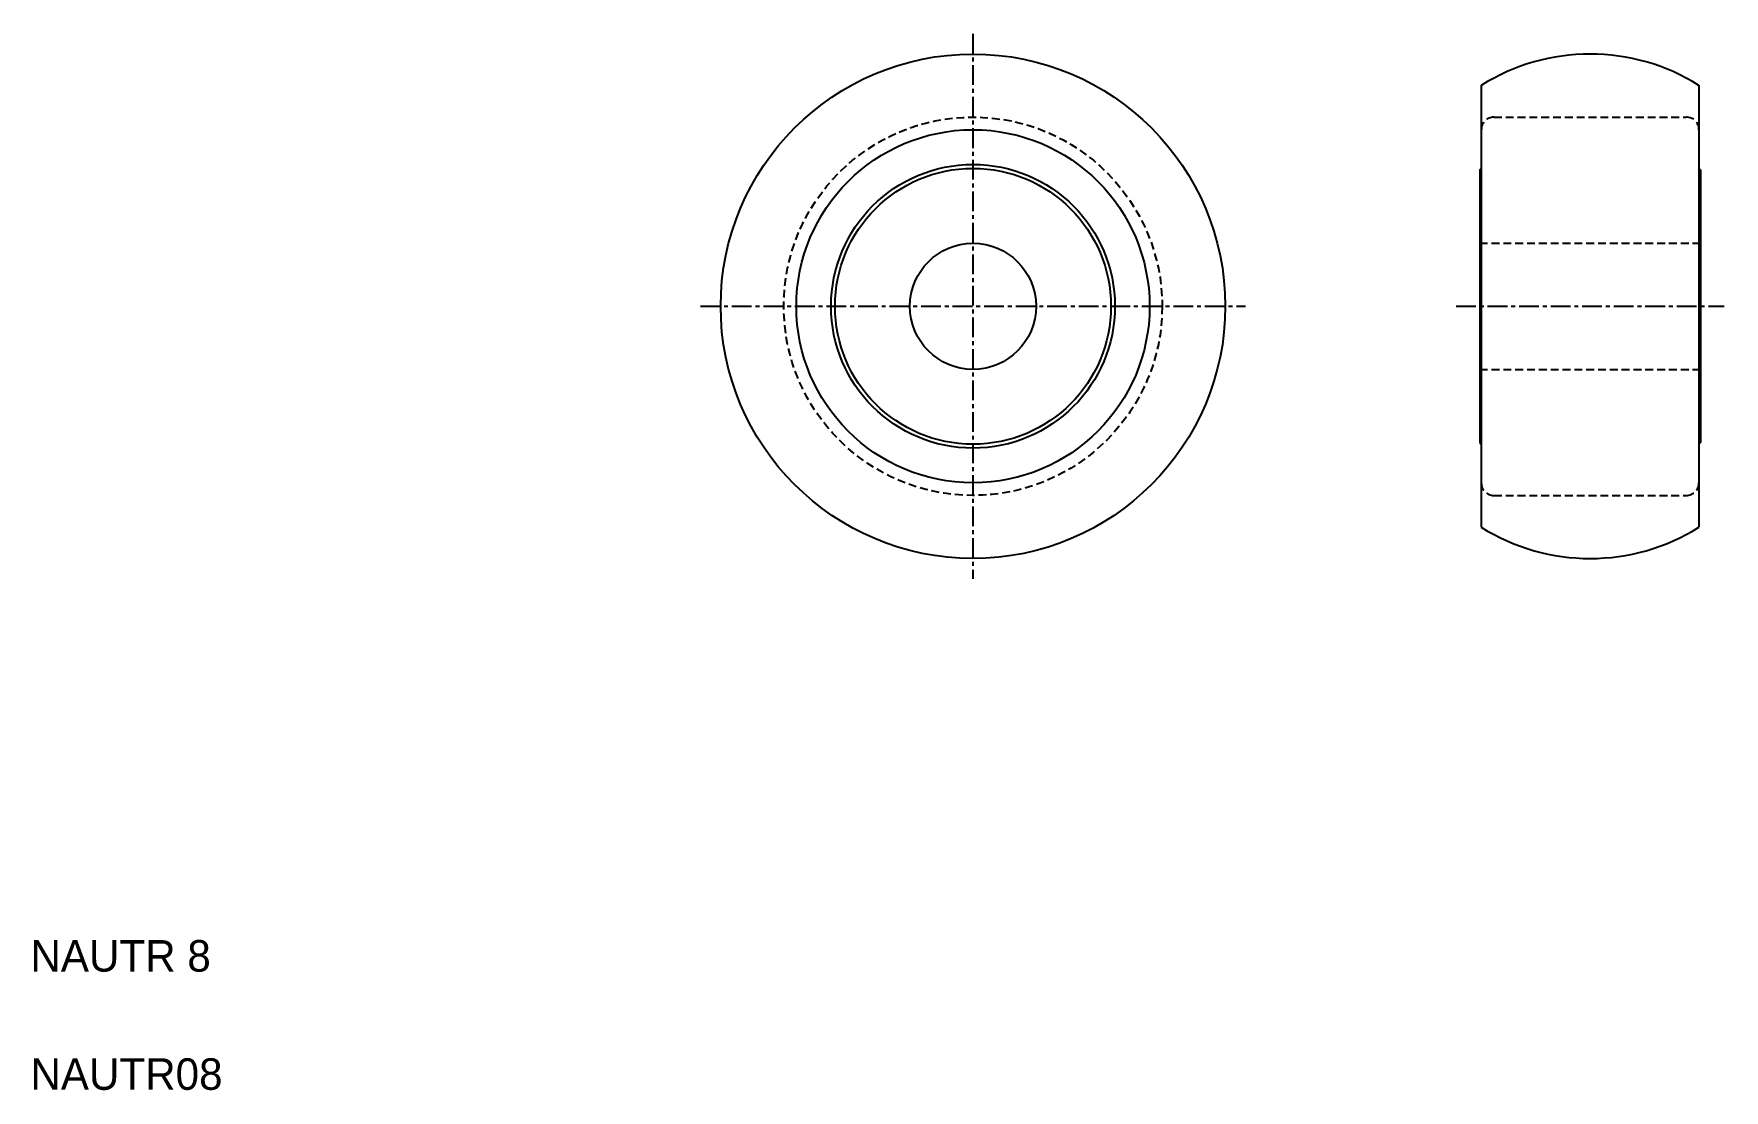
# Model space of a CAD drawing. Extents: x 10 to 118, y 10 to 77.
import ezdxf

# ---------------------------------------------------------------- set-up
doc = ezdxf.new("R2010")
doc.units = 0
doc.linetypes.add('CENTER', pattern=[2, 1.25, -0.25, 0.25, -0.25])
doc.linetypes.add('DASHED', pattern=[0.75, 0.5, -0.25])
doc.layers.get('0').update_dxf_attribs({"linetype": 'CONTINUOUS'})
doc.layers.add('CENTER', color=1, linetype='CENTER')

msp = doc.modelspace()

# ---------------------------------------------------------------- linework, layer by layer
at = {"color": 7, "linetype": 'CONTINUOUS'}
for p, q in [((102.24, 74.02), (102.24, 45.98)), ((116.04, 74.02), (116.04, 45.98)), ((102.14, 68.65), (102.24, 68.75)), ((102.14, 68.65), (102.14, 51.35)), ((116.14, 68.65), (116.04, 68.75)), ((116.14, 68.65), (116.14, 51.35)), ((102.14, 51.35), (102.24, 51.25)), ((116.14, 51.35), (116.04, 51.25))]:
    msp.add_line(p, q, dxfattribs=at)
at = {"color": 3, "linetype": 'DASHED'}
for p, q in [((103.04, 72), (115.24, 72)), ((102.14, 64), (116.14, 64)), ((102.14, 56), (116.14, 56)), ((103.04, 48), (115.24, 48))]:
    msp.add_line(p, q, dxfattribs=at)
at = {"color": 7, "linetype": 'CONTINUOUS'}
for radius in [16, 11.2, 9, 8.75, 4]:
    msp.add_circle((70, 60), radius, dxfattribs=at)
at = {"color": 3, "linetype": 'DASHED'}
msp.add_circle((70, 60), 12, dxfattribs=at)
at = {"color": 7, "linetype": 'CONTINUOUS'}
for centre, start, end in [((109.14, 63), 57.9426, 122.0574), ((109.14, 57), 237.9426, 302.0574)]:
    msp.add_arc(centre, 13, start, end, dxfattribs=at)
at = {"color": 3, "linetype": 'DASHED'}
for centre, start, end in [((103.04, 71.2), 90, 180), ((115.24, 71.2), 0, 90), ((103.04, 48.8), 180, 270), ((115.24, 48.8), 270, 0)]:
    msp.add_arc(centre, 0.8, start, end, dxfattribs=at)
at = {"layer": 'CENTER', "color": 1, "linetype": 'CENTER'}
for p, q in [((70, 77.29), (70, 42.71)), ((52.71, 60), (87.29, 60)), ((100.64, 60), (117.64, 60))]:
    msp.add_line(p, q, dxfattribs=at)

# ---------------------------------------------------------------- texts
at = {"color": 7, "linetype": 'CONTINUOUS'}
for s, p in [('NAUTR 8', (10.22, 17.79)), ('NAUTR08', (10.22, 10.29))]:
    msp.add_text(s, height=2, dxfattribs=at).set_placement(p)

doc.saveas('drawing.dxf')
